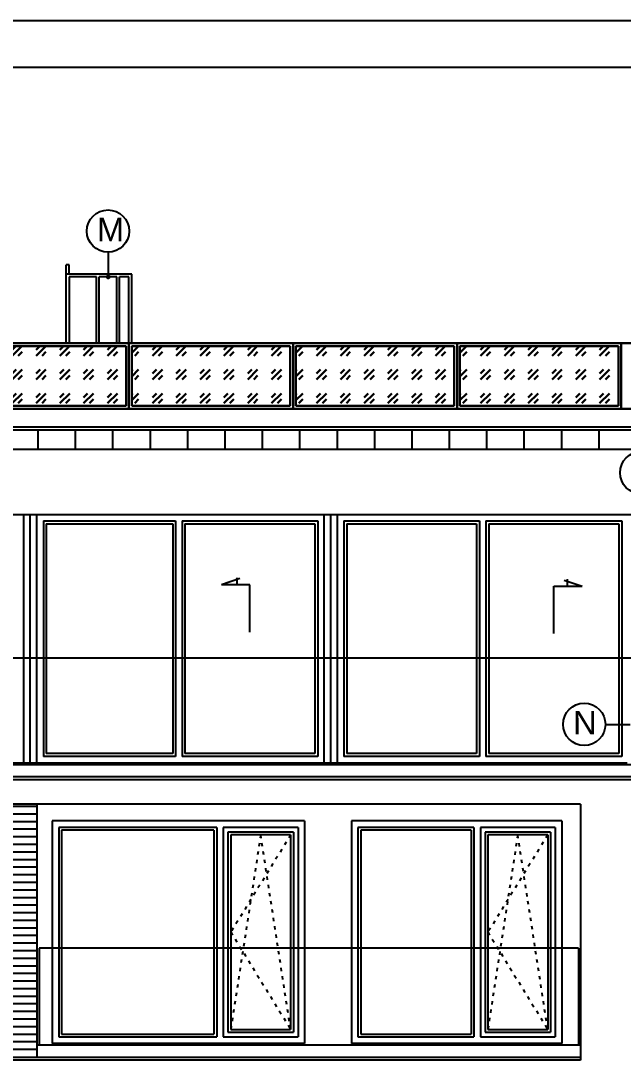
# Model space of a CAD drawing. Extents: x 3792242 to 5145247, y -1546315 to -1031918.
# Drawn here: x 4275741 to 4282186, y -1500186 to -1489065 of the extents above; entities that cross this region are included whole.
import ezdxf

# ---------------------------------------------------------------- set-up
doc = ezdxf.new("R2010")
doc.units = 0
doc.header["$MEASUREMENT"] = 0
doc.linetypes.add('ACAD_ISO03W100', pattern=[30, 12, -18])
for name, color, linetype in [('DVERE', 45, 'CONTINUOUS'), ('OKNÁ', 143, 'CONTINUOUS'), ('TENKÁ', 7, 'CONTINUOUS'), ('tzb', 153, 'CONTINUOUS'), ('ZARIADENIE1', 145, 'CONTINUOUS'), ('ZZ-elektro', 221, 'CONTINUOUS')]:
    doc.layers.add(name, color=color, linetype=linetype)
doc.styles.add('ARIAL', font='arial.ttf')

msp = doc.modelspace()

# ---------------------------------------------------------------- hatches: boundary and pattern name
at = {"layer": 'DVERE'}
h = msp.add_hatch(dxfattribs=at)
h.set_pattern_fill('ANSI31', color=256, scale=650, angle=135)
h.set_pattern_definition([(180, (-745631.286, 35638.13), (-1e-14, -81.25), [])])
h.paths.add_polyline_path([(4275557.714, -1500100.371), (4275917.714, -1500100.371), (4275917.714, -1497445.641), (4275557.714, -1497445.641)])
at = {"layer": 'TENKÁ', "ltscale": 0.25}
h = msp.add_hatch(color=256, dxfattribs=at)
h.dxf.hatch_style = 1
h.paths.add_polyline_path([(4276659.421, -1491805.641, 1), (4276689.421, -1491805.641, 1)])
at = {"layer": 'ZZ-elektro', "lineweight": 30, "ltscale": 10}
h = msp.add_hatch(dxfattribs=at)
h.set_pattern_fill('GOST_GLASS', color=253, scale=30)
h.set_pattern_definition([(45, (56089.38, -4245.37), (254.558441, -3e-14), [150, -210]), (45, (56153.02, -4245.37), (254.558441, -3e-14), [60, -300]), (45, (56089.38, -4181.73), (254.558441, -3e-14), [60, -300])])
h.paths.add_polyline_path([(4275173.442, -1492545.641), (4275173.442, -1493185.641), (4276868.442, -1493185.641), (4276868.442, -1492545.641)])
h = msp.add_hatch(dxfattribs=at)
h.set_pattern_fill('GOST_GLASS', color=253, scale=30)
h.set_pattern_definition([(45, (57844.38, -4245.37), (254.558441, -3e-14), [150, -210]), (45, (57908.02, -4245.37), (254.558441, -3e-14), [60, -300]), (45, (57844.38, -4181.73), (254.558441, -3e-14), [60, -300])])
h.paths.add_polyline_path([(4276928.442, -1492545.641), (4276928.442, -1493185.641), (4278623.442, -1493185.641), (4278623.442, -1492545.641)])
h = msp.add_hatch(dxfattribs=at)
h.set_pattern_fill('GOST_GLASS', color=253, scale=30)
h.set_pattern_definition([(45, (59599.38, -4245.37), (254.558441, -3e-14), [150, -210]), (45, (59663.02, -4245.37), (254.558441, -3e-14), [60, -300]), (45, (59599.38, -4181.73), (254.558441, -3e-14), [60, -300])])
h.paths.add_polyline_path([(4278683.442, -1492545.641), (4278683.442, -1493185.641), (4280378.442, -1493185.641), (4280378.442, -1492545.641)])
h = msp.add_hatch(dxfattribs=at)
h.set_pattern_fill('GOST_GLASS', color=253, scale=30)
h.set_pattern_definition([(45, (61354.38, -4245.37), (254.558441, -3e-14), [150, -210]), (45, (61418.02, -4245.37), (254.558441, -3e-14), [60, -300]), (45, (61354.38, -4181.73), (254.558441, -3e-14), [60, -300])])
h.paths.add_polyline_path([(4280438.442, -1492545.641), (4280438.442, -1493185.641), (4282133.442, -1493185.641), (4282133.442, -1492545.641)])

# ---------------------------------------------------------------- linework, layer by layer
at = {"layer": 'DVERE'}
msp.add_line((4275917.714, -1500155.641), (4275917.714, -1497445.641), dxfattribs=at)
at = {"layer": 'OKNÁ'}
for p, q in [((4276012.714, -1494445.641), (4276012.714, -1496905.641)), ((4276012.714, -1494445.641), (4277367.714, -1494445.641)), ((4277367.714, -1494445.641), (4277367.714, -1496905.641)), ((4277497.714, -1494445.641), (4278887.714, -1494445.641)), ((4277497.714, -1494445.641), (4277497.714, -1496905.641)), ((4278887.714, -1494445.641), (4278887.714, -1496905.641)), ((4279227.714, -1494445.641), (4280617.714, -1494445.641)), ((4279227.714, -1494445.641), (4279227.714, -1496905.641)), ((4280617.714, -1494445.641), (4280617.714, -1496905.641)), ((4280747.714, -1494445.641), (4280747.714, -1496905.641)), ((4280747.714, -1494445.641), (4282140.214, -1494445.641)), ((4282140.214, -1494445.641), (4282140.214, -1496905.641)), ((4277367.714, -1496905.641), (4276012.714, -1496905.641)), ((4278887.714, -1496905.641), (4277497.714, -1496905.641)), ((4280617.714, -1496905.641), (4279227.714, -1496905.641)), ((4282140.214, -1496905.641), (4280747.714, -1496905.641)), ((4277807.714, -1497725.641), (4276177.714, -1497725.641)), ((4276177.714, -1497725.641), (4276177.714, -1499905.641)), ((4277807.714, -1497725.641), (4277807.714, -1499905.641)), ((4278627.714, -1497775.641), (4277987.714, -1497775.641)), ((4277987.714, -1497775.641), (4277987.714, -1499855.641)), ((4278627.714, -1497775.641), (4278627.714, -1499855.641)), ((4280557.714, -1497725.641), (4279377.714, -1497725.641)), ((4279377.714, -1497725.641), (4279377.714, -1499905.641)), ((4280557.714, -1497725.641), (4280557.714, -1499905.641)), ((4281377.714, -1497775.641), (4280737.714, -1497775.641)), ((4280737.714, -1497775.641), (4280737.714, -1499855.641)), ((4281377.714, -1497775.641), (4281377.714, -1499855.641)), ((4276177.714, -1499905.641), (4277807.714, -1499905.641)), ((4277987.714, -1499855.641), (4278627.714, -1499855.641)), ((4279377.714, -1499905.641), (4280557.714, -1499905.641)), ((4280737.714, -1499855.641), (4281377.714, -1499855.641))]:
    msp.add_line(p, q, dxfattribs=at)
at = {"layer": 'OKNÁ', "ltscale": 0.25}
for p, q in [((4278084.214, -1495033.47), (4277888.714, -1495100.47)), ((4278051.214, -1495023.97), (4278051.214, -1495100.47)), ((4278192.714, -1495100.47), (4277888.714, -1495100.47)), ((4278192.714, -1495606.47), (4278192.714, -1495100.47)), ((4281443.964, -1495621.141), (4281443.964, -1495115.141)), ((4281443.964, -1495115.141), (4281747.964, -1495115.141)), ((4281552.464, -1495048.141), (4281747.964, -1495115.141)), ((4281585.464, -1495038.641), (4281585.464, -1495115.141))]:
    msp.add_line(p, q, dxfattribs=at)
at = {"layer": 'OKNÁ', "linetype": 'ACAD_ISO03W100', "ltscale": 3}
for p, q in [((4278627.714, -1497775.641), (4277987.714, -1498815.641)), ((4278307.714, -1497775.641), (4277987.714, -1499855.641)), ((4278627.714, -1499855.641), (4278307.714, -1497775.641)), ((4281377.714, -1497775.641), (4280737.714, -1498815.641)), ((4281057.714, -1497775.641), (4280737.714, -1499855.641)), ((4281377.714, -1499855.641), (4281057.714, -1497775.641)), ((4277987.714, -1498815.641), (4278627.714, -1499855.641)), ((4280737.714, -1498815.641), (4281377.714, -1499855.641))]:
    msp.add_line(p, q, dxfattribs=at)
at = {"layer": 'TENKÁ', "color": 7}
for p, q in [((4352207.657, -1489065.189), (4256090.843, -1489065.189)), ((4351707.657, -1489565.189), (4256590.843, -1489565.189))]:
    msp.add_line(p, q, dxfattribs=at)
at = {"layer": 'TENKÁ', "ltscale": 0.25}
for p, q in [((4276674.421, -1491541.582), (4276674.421, -1491805.641)), ((4281994.386, -1496592.641), (4282258.445, -1496592.641))]:
    msp.add_line(p, q, dxfattribs=at)
at = {"layer": 'TENKÁ', "color": 8}
for p, q in [((4262327.714, -1493441.477), (4308877.714, -1493441.477)), ((4308877.714, -1493411.477), (4262338.633, -1493411.477)), ((4275927.714, -1493649.641), (4275927.714, -1493441.477)), ((4276327.714, -1493649.641), (4276327.714, -1493441.477)), ((4276727.714, -1493649.641), (4276727.714, -1493441.477)), ((4277127.714, -1493649.641), (4277127.714, -1493441.477)), ((4277527.714, -1493649.641), (4277527.714, -1493441.477)), ((4277927.714, -1493649.641), (4277927.714, -1493441.477)), ((4278327.714, -1493649.641), (4278327.714, -1493441.477)), ((4278727.714, -1493649.641), (4278727.714, -1493441.477)), ((4279127.714, -1493649.641), (4279127.714, -1493441.477)), ((4279527.714, -1493649.641), (4279527.714, -1493441.477)), ((4279927.714, -1493649.641), (4279927.714, -1493441.477)), ((4280327.714, -1493649.641), (4280327.714, -1493441.477)), ((4280727.714, -1493649.641), (4280727.714, -1493441.477)), ((4281127.714, -1493649.641), (4281127.714, -1493441.477)), ((4281527.714, -1493649.641), (4281527.714, -1493441.477)), ((4281927.714, -1493649.641), (4281927.714, -1493441.477)), ((4262327.714, -1493649.641), (4308877.714, -1493649.641)), ((4308877.714, -1497025.641), (4260797.714, -1497025.641)), ((4281727.714, -1500025.641), (4275917.714, -1500025.641))]:
    msp.add_line(p, q, dxfattribs=at)
at = {"layer": 'TENKÁ'}
for p, q in [((4263477.714, -1494345.641), (4308877.714, -1494345.641)), ((4275982.714, -1494415.641), (4275982.714, -1496935.641)), ((4275982.714, -1494415.641), (4277397.714, -1494415.641)), ((4277397.714, -1494415.641), (4277397.714, -1496935.641)), ((4277467.714, -1494415.641), (4278917.714, -1494415.641)), ((4277467.714, -1494415.641), (4277467.714, -1496935.641)), ((4278917.714, -1494415.641), (4278917.714, -1496935.641)), ((4279197.714, -1494415.641), (4280647.714, -1494415.641)), ((4279197.714, -1494415.641), (4279197.714, -1496935.641)), ((4280647.714, -1494415.641), (4280647.714, -1496935.641)), ((4280717.714, -1494415.641), (4280717.714, -1496935.641)), ((4280717.714, -1494415.641), (4282170.214, -1494415.641)), ((4282170.214, -1494415.641), (4282170.214, -1496935.641)), ((4263727.714, -1497005.641), (4282227.714, -1497005.641)), ((4277397.714, -1496935.641), (4275982.714, -1496935.641)), ((4278917.714, -1496935.641), (4277467.714, -1496935.641)), ((4280647.714, -1496935.641), (4279197.714, -1496935.641)), ((4282170.214, -1496935.641), (4280717.714, -1496935.641)), ((4308877.714, -1497155.641), (4260697.714, -1497155.641)), ((4308877.714, -1497185.641), (4260697.714, -1497185.641)), ((4281727.714, -1497445.641), (4269407.714, -1497445.641)), ((4281727.714, -1497445.641), (4281727.714, -1500185.641)), ((4278777.714, -1497625.641), (4276077.714, -1497625.641)), ((4276077.714, -1497625.641), (4276077.714, -1500005.641)), ((4277837.714, -1497695.641), (4276147.714, -1497695.641)), ((4276147.714, -1497695.641), (4276147.714, -1499935.641)), ((4277837.714, -1497695.641), (4277837.714, -1499935.641)), ((4278707.714, -1497695.641), (4277907.714, -1497695.641)), ((4277907.714, -1497695.641), (4277907.714, -1499935.641)), ((4278707.714, -1497695.641), (4278707.714, -1499935.641)), ((4278777.714, -1497625.641), (4278777.714, -1500005.641)), ((4281527.714, -1497625.641), (4279277.714, -1497625.641)), ((4279277.714, -1497625.641), (4279277.714, -1500005.641)), ((4280587.714, -1497695.641), (4279347.714, -1497695.641)), ((4279347.714, -1497695.641), (4279347.714, -1499935.641)), ((4280587.714, -1497695.641), (4280587.714, -1499935.641)), ((4281457.714, -1497695.641), (4280657.714, -1497695.641)), ((4280657.714, -1497695.641), (4280657.714, -1499935.641)), ((4281457.714, -1497695.641), (4281457.714, -1499935.641)), ((4281527.714, -1497625.641), (4281527.714, -1500005.641)), ((4278657.714, -1497745.641), (4277957.714, -1497745.641)), ((4277957.714, -1497745.641), (4277957.714, -1499885.641)), ((4278657.714, -1497745.641), (4278657.714, -1499885.641)), ((4281407.714, -1497745.641), (4280707.714, -1497745.641)), ((4280707.714, -1497745.641), (4280707.714, -1499885.641)), ((4281407.714, -1497745.641), (4281407.714, -1499885.641)), ((4277957.714, -1499885.641), (4278657.714, -1499885.641)), ((4280707.714, -1499885.641), (4281407.714, -1499885.641)), ((4278777.714, -1500005.641), (4276077.714, -1500005.641)), ((4276147.714, -1499935.641), (4277837.714, -1499935.641)), ((4277907.714, -1499935.641), (4278707.714, -1499935.641)), ((4281527.714, -1500005.641), (4279277.714, -1500005.641)), ((4279347.714, -1499935.641), (4280587.714, -1499935.641)), ((4280657.714, -1499935.641), (4281457.714, -1499935.641)), ((4281727.714, -1500155.641), (4269407.714, -1500155.641)), ((4281727.714, -1500185.641), (4269407.714, -1500185.641))]:
    msp.add_line(p, q, dxfattribs=at)
at = {"layer": 'TENKÁ', "color": 9}
for p, q in [((4275772.714, -1497005.641), (4275772.714, -1494345.641)), ((4275842.714, -1497005.641), (4275842.714, -1494345.641)), ((4275912.714, -1497005.641), (4275912.714, -1494345.641)), ((4278987.714, -1497005.641), (4278987.714, -1494345.641)), ((4279057.714, -1497005.641), (4279057.714, -1494345.641)), ((4279127.714, -1497005.641), (4279127.714, -1494345.641))]:
    msp.add_line(p, q, dxfattribs=at)
at = {"layer": 'TENKÁ', "ltscale": 0.25}
for centre, radius in [((4276674.421, -1491315.41), 226.172), ((4276674.421, -1491805.641), 15), ((4282377.714, -1493900.41), 226.172), ((4281768.214, -1496592.641), 226.172)]:
    msp.add_circle(centre, radius, dxfattribs=at)
at = {"layer": 'tzb', "color": 8, "ltscale": 0.25}
for p, q in [((4276257.714, -1491675.641), (4276227.714, -1491675.641)), ((4276227.714, -1491775.641), (4276227.714, -1491675.641)), ((4276257.714, -1491775.641), (4276257.714, -1491675.641)), ((4276227.714, -1492515.641), (4276227.714, -1491775.641)), ((4276927.714, -1491775.641), (4276227.714, -1491775.641)), ((4276257.714, -1491805.641), (4276257.714, -1492515.641)), ((4276550.649, -1491805.641), (4276257.714, -1491805.641)), ((4276550.649, -1492515.641), (4276550.649, -1491805.641)), ((4276580.649, -1492515.641), (4276580.649, -1491805.641)), ((4276768.193, -1491805.641), (4276580.649, -1491805.641)), ((4276768.193, -1492515.641), (4276768.193, -1491805.641)), ((4276798.193, -1492515.641), (4276798.193, -1491805.641)), ((4276897.714, -1491805.641), (4276798.193, -1491805.641)), ((4276897.714, -1492975.641), (4276897.714, -1491805.641)), ((4276927.714, -1492515.641), (4276927.714, -1491775.641))]:
    msp.add_line(p, q, dxfattribs=at)
at = {"layer": 'ZARIADENIE1'}
for p, q in [((4289132.714, -1495885.641), (4260810.714, -1495885.641)), ((4281707.714, -1498985.641), (4275937.714, -1498985.641)), ((4275937.714, -1498985.641), (4275937.714, -1500025.641)), ((4281707.714, -1498985.641), (4281707.714, -1500025.641))]:
    msp.add_line(p, q, dxfattribs=at)
at = {"layer": 'ZZ-elektro', "color": 253, "lineweight": 30, "ltscale": 10}
for p, q in [((4287428.442, -1492515.641), (4275143.442, -1492515.641)), ((4275173.442, -1492545.641), (4276868.442, -1492545.641)), ((4276868.442, -1493185.641), (4276868.442, -1492545.641)), ((4276898.442, -1493215.641), (4276898.442, -1492515.641)), ((4276928.442, -1492545.641), (4278623.442, -1492545.641)), ((4276928.442, -1493185.641), (4276928.442, -1492545.641)), ((4278623.442, -1493185.641), (4278623.442, -1492545.641)), ((4278653.442, -1493215.641), (4278653.442, -1492515.641)), ((4278683.442, -1492545.641), (4280378.442, -1492545.641)), ((4278683.442, -1493185.641), (4278683.442, -1492545.641)), ((4280378.442, -1493185.641), (4280378.442, -1492545.641)), ((4280408.442, -1493215.641), (4280408.442, -1492515.641)), ((4280438.442, -1492545.641), (4282133.442, -1492545.641)), ((4280438.442, -1493185.641), (4280438.442, -1492545.641)), ((4282133.442, -1493185.641), (4282133.442, -1492545.641)), ((4282163.442, -1493215.641), (4282163.442, -1492515.641)), ((4287428.442, -1493215.641), (4275143.442, -1493215.641)), ((4275173.442, -1493185.641), (4276868.442, -1493185.641)), ((4276928.442, -1493185.641), (4278623.442, -1493185.641)), ((4278683.442, -1493185.641), (4280378.442, -1493185.641)), ((4280438.442, -1493185.641), (4282133.442, -1493185.641))]:
    msp.add_line(p, q, dxfattribs=at)

# ---------------------------------------------------------------- texts
at = {"layer": 'TENKÁ', "lineweight": 40, "ltscale": 0.25, "style": 'ARIAL'}
for s, p in [('M', (4276556.234, -1491423.301)), ('N', (4281650.028, -1496700.532))]:
    msp.add_text(s, height=250, dxfattribs=at).set_placement(p)

doc.saveas('drawing.dxf')
